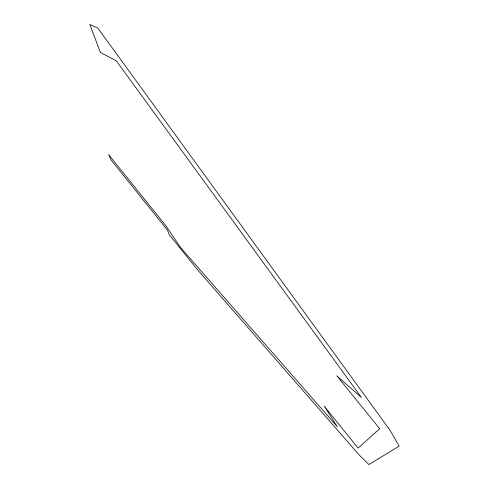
<?xml version="1.0" encoding="UTF-8"?>
<svg xmlns="http://www.w3.org/2000/svg" width="489" height="489" viewBox="0 0 489 489"><rect width="100%" height="100%" fill="white"/><g stroke="black" fill="none" stroke-linecap="round" stroke-linejoin="round"><path stroke-width="0.73" d="M379.721 428.737L358.07 448.089L324.244 406.145L337.263 426.714L180.527 247.501L165.759 225.6L108.576 154.536L111.107 160.037L167.452 230.074L169.09 234.42L197.25 269.445L359.317 455.137L368.926 464.55L399.171 446.127L390.234 430.564L97.806 28.075L89.829 24.45L100.41 52.47L116.315 60.825L361.408 397.435L336.762 375.79L379.721 428.737"/></g></svg>
